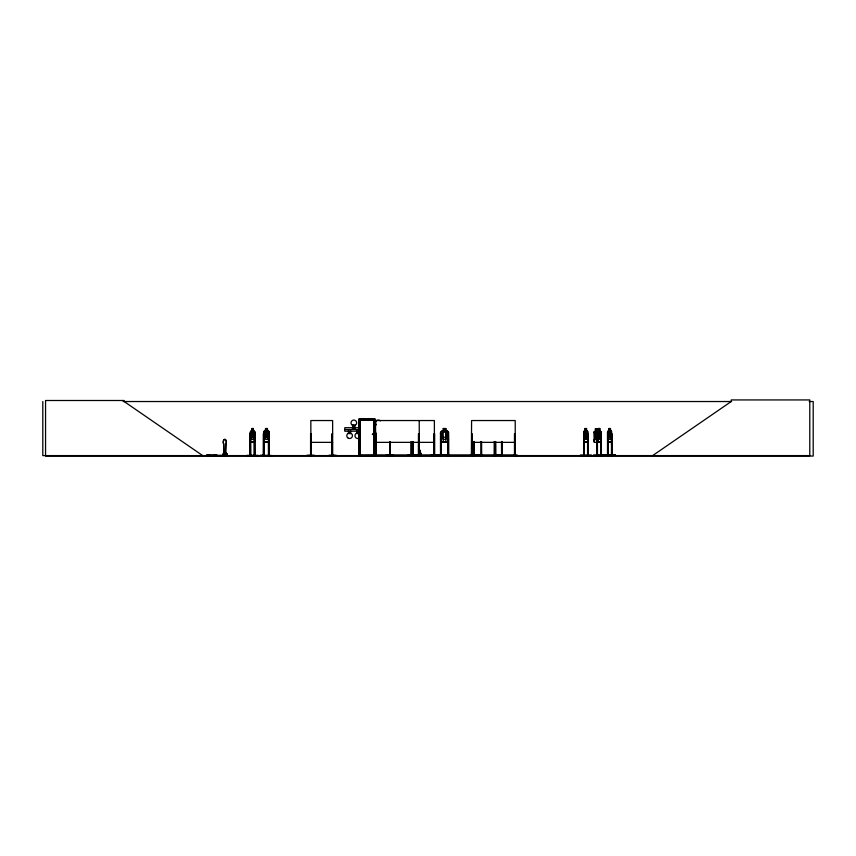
<?xml version="1.0" encoding="UTF-8"?>
<svg xmlns="http://www.w3.org/2000/svg" width="856" height="856" viewBox="0 0 856 856"><rect width="100%" height="100%" fill="white"/><g stroke="black" fill="none" stroke-linecap="round" stroke-linejoin="round"><path stroke-width="1.28" d="M225.47 454.557L225.791 444.05A2.728 1.519 -90 0 0 225.791 440.187A2.728 1.519 -90 0 0 223.641 440.187A2.728 1.519 -90 0 0 223.641 444.05L223.951 454.557M225.62 454.557L225.931 444.05A2.728 1.519 -90 0 0 225.931 440.187A2.728 1.519 -90 0 0 223.78 440.187A2.728 1.519 -90 0 0 223.78 444.05L224.09 454.557M419.611 455.542L419.825 450.374L420.007 452.952M225.01 453.006L226.241 452.963M226.112 453.37L225.021 452.717M226.016 452.728C226.433 454.055 225.973 452.043 225.353 453.295M225.877 452.771L225.716 452.813M418.926 455.542L419.708 450.374L418.498 455.542L418.552 454.814M225.663 453.049L225 453.327L225.192 452.803M597.649 442.317L597.884 432.141L598.718 435.255L597.766 438.454L599.029 435.843L600.281 438.454L599.318 435.265L600.259 432.28L599.649 428.524M598.226 439.652L597.723 442.317L594.267 442.317L593.893 432.451M587.462 441.942L588.072 439.363M587.494 442.028L588.019 439.353M600.591 431.21L601.137 432.194L600.602 442.028L597.188 442.028L596.739 439.363L597.263 442.028M611.387 442.028L611.912 439.353L611.462 442.028L607.942 442.028M250.787 442.028L254.457 442.028L254.981 432.152L254.446 431.21L253.376 431.21M254.457 442.028L254.981 439.363M307.069 455.189L314.184 455.167M386.206 455.542L393.353 455.157L386.184 455.553M386.216 455.199L393.332 455.499M416.155 455.542L408.141 455.157L416.166 455.499M416.166 455.199L408.173 455.189M473.678 455.563L473.657 454.814M473.871 455.542L473.935 441.675M593.39 455.499L615.539 455.199L593.358 455.553M580.261 455.199L591.678 455.553L580.261 455.499M268.591 441.942L269.351 439.363L268.645 442.028L264.183 442.028M260.47 455.199L272.133 455.542M448.448 439.353L447.549 441.942L441.375 441.942M448.576 439.353L447.613 442.028L441.311 442.028L440.487 439.363M375.014 455.595L375.003 418.894L359.006 418.894L359.039 455.606M471.399 455.542L471.581 420.542L515.216 420.542L515.28 455.606L515.505 454.932M268.345 437.202L267.393 439.353L265.617 439.353L264.675 437.202L265.499 428.524L267.457 428.524L267.457 431.21M593.871 432.483L594.353 431.488M597.274 431.21L596.857 439.353M584.167 431.296L583.621 455.606M608.028 431.21L608.017 442.028M250.284 455.606L250.316 432.162L250.872 431.21M206.403 455.595L206.521 454.964L217.306 455.253M208.393 454.964L208.222 455.595M208.618 455.595L208.811 454.964M225.535 455.585L224.935 455.413M226.754 455.413L227.182 453.83L223.031 453.83L223.031 455.253M264.269 431.21L263.594 432.162L263.562 455.606M598.269 428.524L597.456 437.48L596.728 439.631L595.391 439.631L594.663 432.473L595.391 431.585L595.262 428.803L596.782 428.803M609.001 431.296L608.274 432.194L608.274 437.202L609.001 439.353L610.371 439.353L611.109 437.202L610.499 428.524L608.958 428.524L609.076 431.296M596.814 432.419L595.937 434.923L594.738 432.569L595.658 435.533L594.717 438.732L595.958 436.121L597.221 438.636L596.247 435.554L597.167 432.462L595.391 432.473L595.391 437.48L596.728 437.48M206.553 455.413L227.161 455.413M246.699 455.553L258.212 455.553M652.636 455.606L731.217 401.528L731.217 399.934L809.787 399.934L809.787 455.606L42.8 455.606L42.8 401.528M443.258 431.296L441.91 432.194L441.91 437.202L443.258 439.353L445.762 439.353L447.1 437.202L447.1 432.194L445.762 431.296L445.762 428.61L443.258 428.61M375.345 455.553L375.495 454.814M440.209 455.553L440.348 454.814M473.379 455.553L473.571 441.493M123.136 401.528L731.623 401.528M809.188 401.528L813.2 401.528L813.2 456.066L45.561 456.066L45.561 400.501L124.141 400.501L124.141 401.528L202.712 455.606M352.768 428.514L352.833 424.983L354.951 424.983L354.951 428.428M359.306 427.711L344.775 427.711L344.775 431.199L359.306 431.199M253.451 428.524L251.846 428.524L251.899 431.296M585.065 428.524L586.606 428.524L586.478 431.296L587.216 432.194L586.478 439.353L585.119 439.353L584.38 437.202L585.14 428.524M251.899 428.61L253.397 428.61M265.563 428.61L267.393 428.61M585.119 428.61L586.553 428.61M598.237 428.61L599.671 428.61M609.001 428.61L610.446 428.61M344.775 429.541L359.306 429.541M250.797 431.21L251.921 431.21M264.204 431.21L265.563 431.21M267.393 431.21L268.688 431.21M443.258 431.21L441.343 431.21L440.487 432.162L440.519 455.606M445.805 431.199L447.635 431.317L441.375 431.296M585.14 431.21L584.07 431.21L583.599 432.162L584.049 442.028L587.569 442.028M586.531 431.21L587.558 431.21M598.269 431.21L597.199 431.21L596.782 432.205L596.739 455.606M599.649 431.21L600.666 431.21M609.033 431.21L607.953 431.21L607.493 432.162L607.535 455.606L607.514 454.814L608.252 454.814M610.424 431.21L611.441 431.21M250.829 431.296L254.425 431.296M264.226 431.296L268.656 431.296M584.092 431.296L587.537 431.296M597.221 431.296L600.645 431.296M607.974 431.296L611.419 431.296L611.837 432.194M594.278 431.488L597.713 431.488M250.316 432.162L250.476 455.606L250.519 454.814M268.591 431.296L269.351 432.152L268.624 431.21M601.105 432.152L601.137 455.606M443.258 432.194L445.762 432.194L445.762 437.202L443.258 437.202M597.616 431.585L598.226 432.44M350.618 433.585L348.499 433.585L348.499 430.664L350.618 433.585L350.618 430.664M358.803 433.585L356.674 433.585L356.674 430.664L358.803 433.585L358.803 430.664M254.2 433.799L254.863 433.799M268.506 433.799L269.223 433.799M332.631 433.799L332.021 433.799L332.021 455.606L331.978 454.814L332.706 454.814M375.57 433.799L376.319 433.799L376.233 455.606M419.205 433.799L418.466 433.799L418.381 455.606L419.633 450.374L421.291 455.542M440.433 433.799L441.172 433.799L441.257 455.606M471.581 433.799L472.33 433.799L472.245 455.606M515.216 433.799L514.477 433.799L514.477 455.606M583.653 433.799L584.295 433.799M596.782 433.799L597.231 455.606M607.535 433.799L608.177 433.799L608.231 455.606M372.574 434.613L373.055 433.789L372.264 434.26M598.237 437.202L599.596 437.202L599.596 432.194L598.237 432.194L599.007 434.645C600.398 427.722 601.083 437.598 599.596 439.353L598.237 439.353L597.509 437.202M250.316 439.363L250.862 442.028M263.594 439.363L264.247 442.028M583.599 439.363L584.124 442.028M593.818 439.642L594.342 442.317M250.829 441.942L254.425 441.942M264.226 441.942L268.656 441.942M584.092 441.942L587.537 441.942M597.221 441.942L600.645 441.942M607.974 441.942L611.419 441.942M310.824 442.359L332.631 442.359M375.57 442.359L434.377 442.359M471.581 442.359L515.216 442.359M214.321 454.739L216.14 454.739M249.984 454.814L250.776 454.814M254.136 454.814L254.928 454.814M264.151 454.814L263.284 454.814L263.306 455.606L263.359 433.799L264.087 433.799L264.151 455.606M268.431 454.814L269.298 454.814L269.084 455.606M310.503 454.814L311.252 454.814M359.039 454.932L517.088 454.932L517.088 455.606M587.548 454.814L588.329 454.814M596.718 454.814L597.499 454.814M600.666 454.814L601.436 454.814M611.441 454.814L612.222 454.814L612.201 455.606L612.147 433.799L611.505 433.799L611.462 455.606M329.025 455.199L336.14 455.199M430.985 455.606L438.154 455.553L431.039 455.553M441.075 455.157L449.785 455.606M474.395 455.039L480.762 455.039M495.036 455.039L501.402 455.039M591.646 455.199L580.293 455.606M438.122 455.189L431.007 455.167M593.39 455.199L615.539 455.199M419.387 455.542L419.205 420.542M495.838 455.542L495.752 441.675M502.451 455.553L502.312 454.814M448.672 455.553L448.576 432.141M227.3 455.585L206.703 455.563M447.592 431.21L448.576 432.259M447.549 431.296L448.448 432.194M596.728 431.585L597.456 432.473M352.833 424.983L355.005 428.514M254.371 431.21L254.928 432.194L254.874 455.606M611.366 431.21L611.826 455.606M587.483 431.21L588.072 432.152L587.944 455.606M597.638 431.488L598.173 432.473M420.082 450.374L421.227 455.542M420.36 455.542L419.943 450.374L420.981 455.542M420.007 450.374L420.403 452.952M611.751 433.799L611.698 455.606M607.942 433.799L607.985 455.606M607.771 433.799L607.856 455.606M601.372 455.606L601.372 433.799L600.73 433.799L600.687 455.606M600.966 441.493L600.923 455.606M600.741 454.814L600.741 455.606M599.671 431.296L599.724 428.524L598.194 428.524L598.237 431.296M597.424 441.493L597.467 455.606M597.028 441.493L597.071 455.606M596.974 454.814L596.974 455.606M596.707 428.803L596.653 431.585M588.254 454.814L588.254 455.606L588.265 433.799L587.623 433.799L587.569 455.606M587.858 433.799L587.815 455.606M584.295 441.493L584.295 455.606L584.338 454.814L583.578 454.814L583.599 455.606M584.049 433.799L584.102 455.606M583.888 433.799L583.974 455.606M515.13 454.814L515.13 455.606M514.392 454.814L514.392 455.606M502.226 441.493L502.279 455.606M501.477 441.493L501.573 455.606M501.402 454.814L501.391 455.606M495.378 441.675L495.421 455.606M495.335 454.814L495.335 455.606M495.036 454.814L495.036 455.606L494.95 441.493M494.297 454.814L494.297 455.606M494.212 441.493L494.147 455.606M481.671 454.814L481.671 455.606L481.586 441.493M480.933 454.814L480.933 455.606M480.847 441.493L480.762 455.606M474.31 441.493L474.395 455.606M474.256 454.814L474.224 455.606M473.978 454.814L473.978 455.606M472.726 454.932L472.726 455.606M472.405 454.814L472.405 455.606M471.677 454.814L471.677 455.606M448.437 455.606L448.448 433.799L447.709 433.799L447.624 455.606M447.795 454.814L447.752 455.606M445.805 442.028L445.848 428.524L443.162 428.524L443.258 442.028M441.086 454.814L441.075 455.606M434.623 455.606L434.623 433.799L434.003 433.799L434.003 455.606L433.971 454.814M434.42 455.606L434.377 420.542L375.57 420.542L375.517 455.606M434.26 433.799L434.217 455.606M419.119 454.814L419.119 455.606M418.177 454.932L418.177 455.606M413.17 441.675L413.213 455.606M412.966 454.814L412.966 455.606M412.806 441.675L412.806 455.606L412.763 454.814M412.56 441.675L412.56 455.606M411.779 441.675L411.779 455.606M411.533 441.675L411.533 455.606M411.415 441.675L411.372 455.606M411.18 454.814L411.18 455.606L411.169 441.675M390.336 441.675L390.368 455.606M390.079 441.675L390.122 455.606M389.919 454.814L389.919 455.606M389.715 441.675L389.715 455.606M376.394 454.814L376.394 455.606M375.442 430.536L375.442 433.361M374.8 455.606L374.8 419.098L359.22 419.098L359.22 455.606M373.933 455.606L373.933 419.964L360.087 419.964L360.087 455.606M360.633 454.932L360.633 455.606M355.229 427.829L355.229 428.738M352.533 427.829L352.533 428.738M332.663 455.606L332.631 420.542L310.824 420.542L310.942 455.606L310.985 454.814M332.385 441.675L332.385 455.606M332.267 433.799L332.224 455.606M311.231 455.606L311.188 433.799L310.578 433.799L310.578 455.606M269.287 432.152L269.223 455.606M269.03 433.799L269.03 455.606M268.709 433.799L268.795 455.606M268.645 454.814L268.645 455.606M268.442 455.606L268.345 432.194L267.393 431.296L267.393 428.524M263.883 433.799L263.948 455.606M263.723 432.205L263.723 439.353M263.798 454.814L263.766 455.606M254.628 440.209L254.671 455.606M254.435 433.799L254.521 455.606M254.393 454.814L254.393 455.606M254.2 440.209L254.157 455.606M253.376 428.524L253.397 431.296L254.168 432.194L253.397 439.353L251.974 439.353L251.204 437.202L251.974 428.61M253.323 428.61L253.323 431.296M250.755 455.606L250.712 433.799L250.048 433.799L250.048 455.606M227.001 453.83L227.001 454.964L223.213 454.964L223.213 453.83M226.391 454.964L226.391 452.578L225.524 452.578L225.695 454.964M226.23 452.578L226.23 454.964M225.075 453.83L225.075 454.964M224.903 453.83L224.903 455.253M374.008 419.076A407.809 3.167 33.7 0 1 376.052 420.499M359.21 438.154A2.825 2.825 0 0 1 354.962 435.704A2.825 2.825 0 0 1 359.21 433.254M376.383 424.876A2.825 2.825 0 0 1 376.383 420.874A2.825 2.825 0 0 1 380.374 420.874M376.437 437.48A2.825 2.825 0 0 1 374.436 438.304M374.436 432.655A2.825 2.825 0 0 1 376.437 433.478M587.184 438.347L585.911 435.843L584.637 438.454L585.59 435.255L584.755 432.141L585.879 434.645L587.13 432.184L586.2 435.265L587.184 438.347M611.077 438.347L609.793 435.843L608.509 438.347L609.483 435.255L608.637 432.141L610.371 432.194L610.371 437.202L609.001 437.202L608.969 432.162L609.772 434.645L611.013 432.184L610.093 435.265L611.077 438.347M253.922 438.347L252.595 435.843L251.247 438.347L252.263 435.255L251.386 432.141L252.563 434.645L253.868 432.184L252.895 435.265L253.922 438.347M268.078 438.347L267.436 438.358L266.43 435.843L265.403 438.433L264.761 438.347L266.023 435.255L264.836 432.184L266.398 434.645L268.014 432.184L266.805 435.265L268.078 438.347M246.731 455.499L258.191 455.542L246.763 455.606M354.951 427.914L352.833 427.914L354.951 427.914M373.847 420.061L360.173 420.061L360.173 455.606L373.815 455.499L373.847 420.061M253.141 429.059L252.22 429.059L252.22 429.958L253.141 429.958L253.141 429.059M267.072 429.059L265.938 429.059L265.938 429.958L267.072 429.958L267.072 429.059M445.313 429.059L443.708 429.059L443.708 429.958L445.313 429.958L445.313 429.059M586.242 429.059L585.354 429.059L585.354 429.958L586.242 429.958L586.242 429.059M599.361 429.059L598.483 429.059L598.483 429.958L599.361 429.958L599.361 429.059M610.125 429.059L609.247 429.059L609.247 429.958L610.125 429.958L610.125 429.059M596.493 429.348L595.626 429.348L595.626 430.236L596.493 430.236L596.493 429.348M253.397 432.194L251.974 432.194L251.974 437.202L253.397 437.202L253.397 432.194M267.393 432.194L265.617 432.194L265.617 437.202L267.393 437.202L267.393 432.194M586.478 432.194L585.119 432.194L585.119 437.202L586.478 437.202L586.478 432.194M348.199 438.154A2.825 2.825 0 0 0 352.437 435.704A2.825 2.825 0 0 0 348.199 433.254A2.825 2.825 0 0 0 348.199 438.154M352.426 425.325A2.825 2.825 0 0 0 356.663 422.875A2.825 2.825 0 0 0 352.426 420.424A2.825 2.825 0 0 0 352.426 425.325"/></g></svg>
